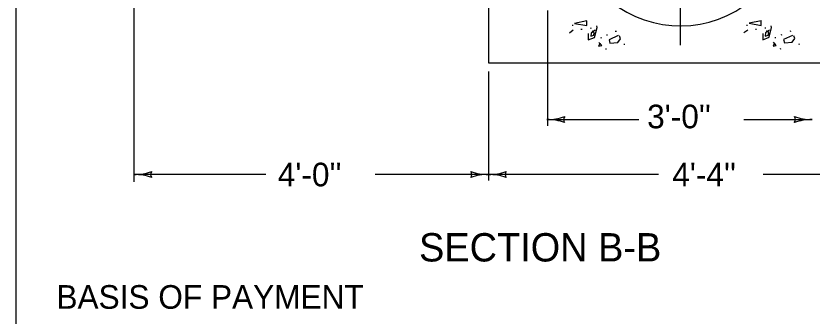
# Model space of a CAD drawing. Extents: x 1000 to 1036.3, y 1000 to 1022.
# Drawn here: x 1007 to 1013.74, y 1006.35 to 1008.9 of the extents above; entities that cross this region are included whole.
import ezdxf

# ---------------------------------------------------------------- set-up
doc = ezdxf.new("R2010")
doc.units = 0
for name, color, linetype in [('Level 1', 7, 'Continuous'), ('Level 10', 7, 'Continuous'), ('Level 11', 7, 'Continuous')]:
    doc.layers.add(name, color=color, linetype=linetype)

msp = doc.modelspace()

# ---------------------------------------------------------------- linework, layer by layer
at = {"layer": 'Level 1'}
for p, q in [((1010.9992, 1011.9987), (1010.9992, 1008.4987)), ((1007.9992, 1010.3909), (1007.9992, 1007.4922)), ((1012.6242, 1008.6475), (1012.6242, 1009.5797)), ((1011.4992, 1008.9427), (1011.4992, 1007.9668)), ((1010.9992, 1008.4987), (1014.2491, 1008.4987)), ((1010.9992, 1008.4269), (1010.9992, 1007.5031)), ((1011.4944, 1008.0188), (1012.272, 1008.0188)), ((1013.1621, 1008.0188), (1013.7383, 1008.0188)), ((1009.1157, 1007.5538), (1007.9996, 1007.5538)), ((1010.9996, 1007.5538), (1010.0396, 1007.5538)), ((1012.4395, 1007.5538), (1010.9996, 1007.5538)), ((1014.2427, 1007.5538), (1013.3258, 1007.5538)), ((1013.4008, 1007.5538), (1013.3843, 1007.5538))]:
    msp.add_line(p, q, dxfattribs=at)
for points in [[(1011.7152, 1008.8148), (1011.7066, 1008.8138)], [(1011.8318, 1008.8538), (1011.7283, 1008.8325), (1011.8307, 1008.8143), (1011.8318, 1008.8549)], [(1011.8445, 1008.7472), (1011.8445, 1008.6938), (1011.8978, 1008.7142), (1011.9181, 1008.7973), (1011.916, 1008.8113)], [(1013.1915, 1008.8161), (1013.1829, 1008.815)], [(1013.3081, 1008.8551), (1013.2046, 1008.8338), (1013.307, 1008.8156), (1013.3081, 1008.8562)], [(1013.3208, 1008.7484), (1013.3208, 1008.6951), (1013.3742, 1008.7154), (1013.3944, 1008.7986), (1013.3923, 1008.8125)], [(1011.6845, 1008.7536), (1011.7176, 1008.7771)], [(1011.7911, 1008.7808), (1011.7825, 1008.7798)], [(1011.8696, 1008.7913), (1011.8611, 1008.7903)], [(1011.9021, 1008.7749), (1011.868, 1008.7504), (1011.8648, 1008.7238), (1011.8914, 1008.7323), (1011.8947, 1008.7525), (1011.8765, 1008.7686)], [(1012.0817, 1008.7651), (1012.0732, 1008.7641)], [(1013.1608, 1008.7548), (1013.1939, 1008.7783)], [(1013.2674, 1008.7821), (1013.2588, 1008.781)], [(1013.3459, 1008.7926), (1013.3374, 1008.7915)], [(1013.3784, 1008.7762), (1013.3443, 1008.7517), (1013.3411, 1008.725), (1013.3678, 1008.7335), (1013.371, 1008.7538), (1013.3528, 1008.7698)], [(1013.558, 1008.7663), (1013.5495, 1008.7653)], [(1011.9449, 1008.6656), (1011.9321, 1008.6389), (1011.9577, 1008.6453), (1011.9343, 1008.6719)], [(1011.956, 1008.7102), (1011.9475, 1008.7091)], [(1012.0058, 1008.7337), (1011.9972, 1008.7327)], [(1012.0958, 1008.7298), (1012.02, 1008.6945), (1012.0275, 1008.6668), (1012.0948, 1008.6721), (1012.1172, 1008.7031), (1012.1075, 1008.7276)], [(1013.4213, 1008.6668), (1013.4084, 1008.6402), (1013.434, 1008.6465), (1013.4106, 1008.6732)], [(1013.4323, 1008.7114), (1013.4238, 1008.7103)], [(1013.4821, 1008.7349), (1013.4735, 1008.7339)], [(1013.5721, 1008.731), (1013.4963, 1008.6958), (1013.5038, 1008.668), (1013.5711, 1008.6733), (1013.5935, 1008.7043), (1013.5838, 1008.7288)], [(1011.9979, 1008.6159), (1011.9893, 1008.6148)], [(1012.155, 1008.6552), (1012.1464, 1008.6541)], [(1013.4743, 1008.6172), (1013.4657, 1008.6161)], [(1013.6313, 1008.6564), (1013.6228, 1008.6553)]]:
    msp.add_lwpolyline(points, dxfattribs=at)
for centre, radius, start, end in [((1012.6242, 1009.7487), 0.9375, 230.86259, 310.09496), ((1011.4944, 1008.4876), 0.4688, 269.98778, 270), ((1011.4944, 1008.4876), 0.4688, 269.98778, 270), ((1011.4944, 1008.4876), 0.4688, 270, 288.66878), ((1011.4944, 1008.4876), 0.4688, 270, 288.66878), ((1011.4944, 1007.5501), 0.4688, 71.34716, 89.99389), ((1011.4944, 1007.5501), 0.4688, 71.34716, 89.99389), ((1011.6727, 1008.0188), 0.0375, 138.7746, 220.89129), ((1011.6727, 1008.0188), 0.0375, 138.7746, 220.89129), ((1013.56, 1008.0189), 0.0375, 318.7746, 40.89129), ((1013.56, 1008.0189), 0.0375, 318.7746, 40.89129), ((1013.7383, 1007.5501), 0.4688, 90, 108.66878), ((1013.7383, 1007.5501), 0.4688, 90, 108.66878), ((1013.7383, 1008.4876), 0.4688, 251.34716, 269.99389), ((1013.7383, 1008.4876), 0.4688, 251.34716, 269.99389), ((1013.7383, 1007.5501), 0.4688, 89.98778, 90), ((1013.7383, 1007.5501), 0.4688, 89.98778, 90), ((1007.9996, 1008.0225), 0.4687, 269.98778, 270), ((1007.9996, 1008.0225), 0.4687, 270, 288.66878), ((1007.9996, 1007.085), 0.4687, 71.34716, 89.99389), ((1008.1778, 1007.5537), 0.0375, 138.7746, 220.89129), ((1010.8213, 1007.5538), 0.0375, 318.7746, 40.89129), ((1010.9996, 1007.085), 0.4688, 90, 108.66878), ((1010.9996, 1008.0225), 0.4688, 251.34716, 269.99389), ((1010.9996, 1008.0225), 0.4687, 269.98778, 270), ((1010.9996, 1008.0225), 0.4687, 269.98778, 270), ((1010.9996, 1008.0225), 0.4687, 270, 288.66878), ((1010.9996, 1008.0225), 0.4687, 270, 288.66878), ((1010.9996, 1007.085), 0.4688, 89.98778, 90), ((1010.9996, 1007.085), 0.4687, 71.34716, 89.99389), ((1010.9996, 1007.085), 0.4687, 71.34716, 89.99389), ((1011.1778, 1007.5537), 0.0375, 138.7746, 220.89129), ((1011.1778, 1007.5537), 0.0375, 138.7746, 220.89129)]:
    msp.add_arc(centre, radius, start, end, dxfattribs=at)
at = {"layer": 'Level 10'}
msp.add_line((1007, 1021.5), (1007, 1000.5), dxfattribs=at)
at = {"layer": 'Level 11'}
msp.add_lwpolyline([(1007, 1000.5), (1035.5, 1000.5), (1035.5, 1021.5), (1007, 1021.5)], close=True, dxfattribs=at)

# ---------------------------------------------------------------- texts
at = {"layer": 'Level 1'}
for s, height, p in [("3'-0''", 0.2, (1012.3423, 1007.9447)), ("4'-0''", 0.2, (1009.2163, 1007.4534)), ("4'-4''", 0.2, (1012.5548, 1007.4524)), ('SECTION B-B', 0.24, (1010.4118, 1006.8172)), ('BASIS OF PAYMENT', 0.2, (1007.3429, 1006.4171))]:
    msp.add_text(s, height=height, dxfattribs=at).set_placement(p)

doc.saveas('drawing.dxf')
